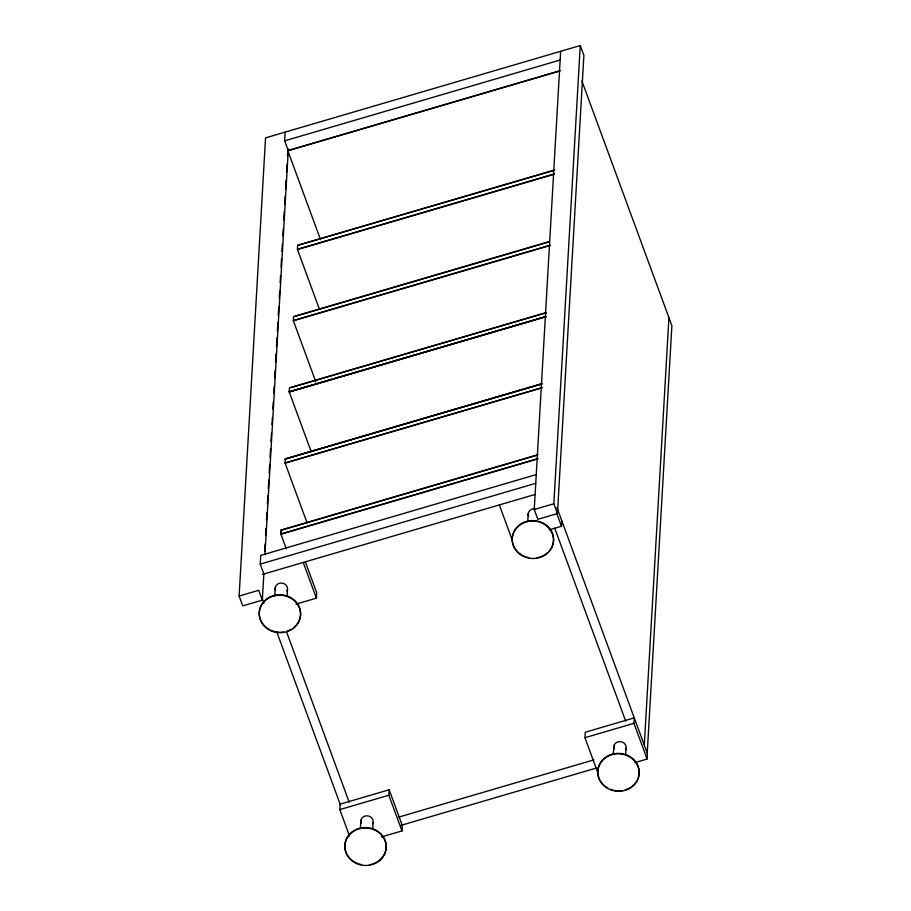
<?xml version="1.0" encoding="UTF-8"?>
<svg xmlns="http://www.w3.org/2000/svg" width="911" height="911" viewBox="0 0 911 911"><rect width="100%" height="100%" fill="white"/><g stroke="black" fill="none" stroke-linecap="round" stroke-linejoin="round"><path stroke-width="1.37" d="M263.803 574.59L262.334 600.121L242.725 605.872L239.115 596.056L265.534 137.868L580.261 45.55L583.883 55.366L557.452 513.565L537.843 519.316L534.233 509.5L560.652 51.301M263.848 573.941L260.239 564.125L260.74 555.391L536.249 474.585M559.673 71.047L288.252 150.657L284.642 140.841L285.143 132.106M264.68 551.041L265.09 543.947M265.579 535.417L265.989 528.323M266.479 519.805L266.889 512.699M267.378 504.182L267.88 495.664M268.289 488.558L268.779 480.04M269.189 472.946L269.679 464.416M270.089 457.322L270.578 448.804M270.988 441.698L271.478 433.18M271.968 424.663L272.378 417.557M272.867 409.039L273.277 401.933M273.767 393.415L274.177 386.321M274.666 377.803L275.076 370.697M275.566 362.179L276.067 353.662M276.477 346.556L276.967 338.038M277.377 330.932L277.866 322.414M278.276 315.32L278.766 306.802M279.256 298.273L279.666 291.178M280.155 282.661L280.565 275.555M281.055 267.037L281.545 258.519M281.954 251.413L282.364 244.319M282.854 235.801L283.264 228.695M283.765 220.177L284.255 211.659M284.665 204.554L285.154 196.036M285.564 188.93L286.054 180.412M286.544 171.894L286.954 164.789M287.443 156.271L287.774 150.588L560.185 70.682M264.953 554.731L288.343 149.017M274.792 595.76L275.259 587.595M286.327 548.843L280.85 533.96L281.078 530.043L538.048 454.669M281.078 530.043L280.952 534.233L537.923 458.859M542.227 383.611L285.257 458.973L285.12 463.175L542.091 387.801M546.395 312.541L289.391 387.824L289.265 392.026L546.236 316.652M549.117 241.62L293.501 316.595L293.376 320.786L550.346 245.412M554.583 169.981L297.612 245.355L297.476 249.546L554.446 174.172M287.09 596.5L287.477 589.69M295.938 604.141L316.368 598.151L316.686 592.697L305.504 562.292M349.539 836.047L339.814 809.594L340.133 804.14L389.156 789.769L402.286 825.468L401.967 830.923L381.55 836.913M360.392 828.52L360.87 820.355M372.69 829.261L373.077 822.462M401.967 830.923L388.838 795.223L389.156 789.769M527.754 521.559L528.232 513.394M557.452 513.565L553.842 503.749L580.261 45.55M549.231 529.849L561.483 526.262L561.802 520.807M598.072 773.405L584.942 737.705L585.249 732.25L634.272 717.868L633.965 723.323L647.095 759.022L634.83 762.621M613.354 754.331L613.832 746.166M625.652 755.071L626.039 748.261M644.282 745.096L668.936 317.666M647.243 753.124L671.885 325.694L581.89 80.988M647.095 759.022L647.402 753.568L556.94 507.575M284.642 140.841L560.151 60.024M554.674 170.255L297.612 245.355M554.355 173.91L297.385 249.284L319.465 309.319M294.959 316.459L549.208 241.882M550.244 245.15L293.274 320.513L315.844 381.88M290.848 387.699L546.463 312.724M289.197 391.844L546.167 316.47L289.163 391.753L311.175 451.617M285.291 459.064L542.261 383.69M540.963 384.271L285.257 458.973M542.034 387.619L285.029 462.902L307.041 522.766M281.18 530.304L536.784 455.329M280.85 533.96L537.82 458.597M260.239 564.125L535.748 483.308M262.391 574.431L534.746 494.548M239.115 596.056L258.724 590.305L262.334 600.121M534.233 509.5L553.842 503.749M339.814 809.594L388.838 795.223M584.942 737.705L633.965 723.323M398.471 817.19L593.904 759.865M400.76 825.423L596.853 767.905M556.621 513.03L561.483 526.262M554.776 528.289L625.686 721.091M499.33 504.933L512.46 540.633M287.774 150.588L320.535 239.661M303.238 562.451L316.368 598.151M286.601 631.995L349.186 802.181M276.796 631.927L340.361 804.777M261.992 597.992L263.939 603.276M625.55 749.662A6.206 5.625 3.3 0 0 619.412 741.6L617.829 741.907A6.206 5.625 3.3 0 0 614.105 749.07M598.891 777.857A20.68 18.744 3.3 0 1 619.264 753.374A20.68 18.744 3.3 0 1 637.575 779.554M637.005 780.659A20.68 18.744 3.3 0 1 625.06 789.951M622.452 790.554A20.68 18.744 3.3 0 1 614.378 790.441M613.069 790.144A20.68 18.744 3.3 0 1 610.507 789.313M608.092 788.197A20.68 18.744 3.3 0 1 605.838 786.797M604.802 786.011A20.68 18.744 3.3 0 1 599.358 779.007M372.588 823.851A6.206 5.625 3.3 0 0 366.438 815.8L364.867 816.097A6.206 5.625 3.3 0 0 361.143 823.259M361.416 864.63A20.68 18.744 3.3 0 1 347.672 836.674A20.68 18.744 3.3 0 1 381.14 834.157A20.68 18.744 3.3 0 1 373.362 863.73M372.098 864.152A20.68 18.744 3.3 0 1 369.49 864.744M286.988 591.091A6.206 5.625 3.3 0 0 280.839 583.029L279.256 583.325A6.206 5.625 3.3 0 0 275.532 590.499M269.531 629.626A20.68 18.744 3.3 0 1 263.313 602.205A20.68 18.744 3.3 0 1 293.968 599.905A20.68 18.744 3.3 0 1 293.501 627.816M291.349 629.285A20.68 18.744 3.3 0 1 286.498 631.38M283.879 631.983A20.68 18.744 3.3 0 1 275.817 631.87M274.507 631.574A20.68 18.744 3.3 0 1 270.715 630.218M528.505 516.298A6.206 5.625 3.3 0 1 532.229 509.135L533.8 508.839A6.206 5.625 3.3 0 1 535.429 508.919M528.779 557.669A20.68 18.744 3.3 0 1 513.497 532.65A20.68 18.744 3.3 0 1 542.922 523.039A20.68 18.744 3.3 0 1 549.253 550.984M547.465 552.795A20.68 18.744 3.3 0 1 536.852 557.783M604.779 786.432A20.68 18.744 3.3 0 0 638.736 776.468A20.68 18.744 3.3 0 0 611.907 754.672A20.68 18.744 3.3 0 0 604.779 786.432M351.817 860.622A20.68 18.744 3.3 0 0 385.774 850.669A20.68 18.744 3.3 0 0 358.945 828.873A20.68 18.744 3.3 0 0 351.817 860.622M266.206 627.861A20.68 18.744 3.3 0 0 300.175 617.897A20.68 18.744 3.3 0 0 273.346 596.101A20.68 18.744 3.3 0 0 266.206 627.861M519.179 553.66A20.68 18.744 3.3 0 0 553.136 543.696A20.68 18.744 3.3 0 0 526.307 521.901A20.68 18.744 3.3 0 0 519.179 553.66"/></g></svg>
